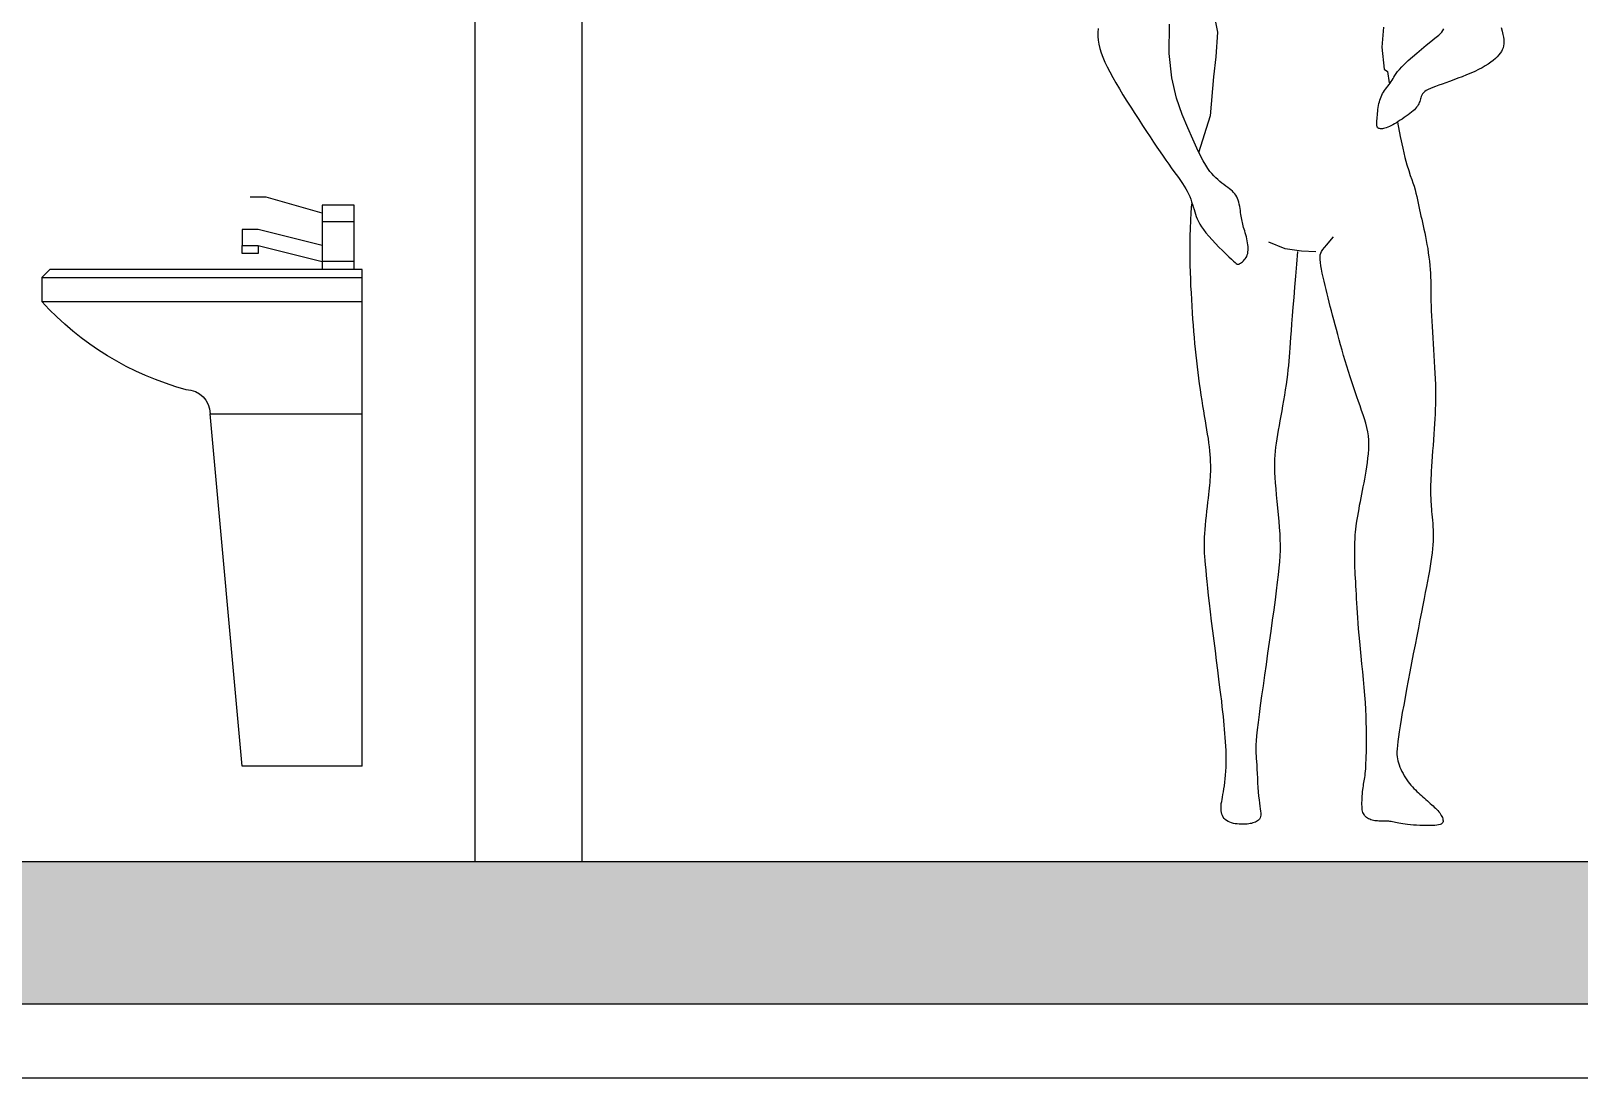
# Model space of a CAD drawing. Header units: millimetres. Extents: x -17017 to 2697, y 1903 to 18260.
# Drawn here: x -16984.9685 to -16984.5338, y 18252.9569 to 18253.2508 of the extents above; entities that cross this region are included whole.
import ezdxf

# ---------------------------------------------------------------- set-up
doc = ezdxf.new("R2010")
doc.units = ezdxf.units.MM
doc.linetypes.add('0', pattern=[0])
doc.layers.add('55', color=7, linetype='Continuous')
doc.layers.add('DIEN HOA', color=111, linetype='Continuous')

# ---------------------------------------------------------------- blocks, each defined once
blk = doc.blocks.new('Arch.Space.People65')
at = {"layer": 'DIEN HOA', "linetype": 'Continuous'}
for p, q in [((121.6681, 131.9078), (121.662, 131.8767)), ((121.4289, 131.8835), (121.4311, 131.8557)), ((121.7297, 131.8468), (121.7292, 131.888)), ((121.26, 131.8663), (121.2599, 131.8631)), ((121.2599, 131.8631), (121.2599, 131.8602)), ((121.2605, 131.8697), (121.26, 131.8663)), ((121.2613, 131.8735), (121.2605, 131.8697)), ((121.2624, 131.8779), (121.2613, 131.8735)), ((121.2638, 131.8831), (121.2624, 131.8779)), ((121.3468, 131.8765), (121.344, 131.8815)), ((121.3512, 131.8726), (121.3468, 131.8765)), ((121.3566, 131.8684), (121.3512, 131.8726)), ((121.3626, 131.8635), (121.3566, 131.8684)), ((121.369, 131.8583), (121.3626, 131.8635)), ((121.662, 131.8767), (121.6644, 131.8422)), ((121.8292, 131.8653), (121.8283, 131.8597)), ((121.8297, 131.8708), (121.8292, 131.8653)), ((121.8293, 131.8819), (121.8297, 131.8763)), ((121.8297, 131.8763), (121.8297, 131.8708)), ((121.2599, 131.8602), (121.2603, 131.8574)), ((121.2603, 131.8574), (121.261, 131.8547)), ((121.261, 131.8547), (121.262, 131.8521)), ((121.262, 131.8521), (121.2633, 131.8496)), ((121.2633, 131.8496), (121.2649, 131.8471)), ((121.2649, 131.8471), (121.2669, 131.8447)), ((121.2669, 131.8447), (121.2692, 131.8422)), ((121.2692, 131.8422), (121.2718, 131.8396)), ((121.3755, 131.8529), (121.369, 131.8583)), ((121.3821, 131.8474), (121.3755, 131.8529)), ((121.3883, 131.842), (121.3821, 131.8474)), ((121.3941, 131.8369), (121.3883, 131.842)), ((121.4311, 131.8557), (121.4277, 131.8249)), ((121.6644, 131.8422), (121.6675, 131.8139)), ((121.7261, 131.8125), (121.7297, 131.8468)), ((121.8227, 131.8414), (121.8199, 131.8348)), ((121.8251, 131.8477), (121.8227, 131.8414)), ((121.8269, 131.8538), (121.8251, 131.8477)), ((121.8283, 131.8597), (121.8269, 131.8538)), ((121.2718, 131.8396), (121.2748, 131.8371)), ((121.2748, 131.8371), (121.2781, 131.8345)), ((121.2781, 131.8345), (121.2818, 131.832)), ((121.2818, 131.832), (121.2859, 131.8294)), ((121.2859, 131.8294), (121.2904, 131.8268)), ((121.2904, 131.8268), (121.2954, 131.8242)), ((121.2954, 131.8242), (121.3007, 131.8217)), ((121.3007, 131.8217), (121.3064, 131.8191)), ((121.3064, 131.8191), (121.3122, 131.8166)), ((121.3991, 131.8322), (121.3941, 131.8369)), ((121.4032, 131.8281), (121.3991, 131.8322)), ((121.4065, 131.8245), (121.4032, 131.8281)), ((121.4091, 131.8213), (121.4065, 131.8245)), ((121.4111, 131.8185), (121.4091, 131.8213)), ((121.4128, 131.8159), (121.4111, 131.8185)), ((121.4234, 131.8216), (121.421, 131.8058)), ((121.4277, 131.8249), (121.4234, 131.8216)), ((121.8131, 131.8208), (121.809, 131.8132)), ((121.8167, 131.828), (121.8131, 131.8208)), ((121.8199, 131.8348), (121.8167, 131.828)), ((121.3122, 131.8166), (121.3182, 131.8142)), ((121.3182, 131.8142), (121.3243, 131.8119)), ((121.3243, 131.8119), (121.3302, 131.8097)), ((121.3302, 131.8097), (121.336, 131.8076)), ((121.336, 131.8076), (121.3415, 131.8056)), ((121.3415, 131.8056), (121.3466, 131.8038)), ((121.3466, 131.8038), (121.3513, 131.8022)), ((121.3513, 131.8022), (121.3556, 131.8006)), ((121.3556, 131.8006), (121.3595, 131.7991)), ((121.3595, 131.7991), (121.363, 131.7977)), ((121.363, 131.7977), (121.3661, 131.7962)), ((121.4142, 131.8136), (121.4128, 131.8159)), ((121.4154, 131.8115), (121.4142, 131.8136)), ((121.4167, 131.8094), (121.4154, 131.8115)), ((121.418, 131.8073), (121.4167, 131.8094)), ((121.4195, 131.8052), (121.418, 131.8073)), ((121.4211, 131.8032), (121.4195, 131.8052)), ((121.4227, 131.8011), (121.4211, 131.8032)), ((121.4243, 131.7989), (121.4227, 131.8011)), ((121.4259, 131.7968), (121.4243, 131.7989)), ((121.4274, 131.7947), (121.4259, 131.7968)), ((121.6675, 131.8139), (121.6721, 131.7594)), ((121.7196, 131.7842), (121.7261, 131.8125)), ((121.7997, 131.7972), (121.7946, 131.7887)), ((121.8045, 131.8054), (121.7997, 131.7972)), ((121.809, 131.8132), (121.8045, 131.8054)), ((121.3661, 131.7962), (121.3687, 131.7948)), ((121.3687, 131.7948), (121.3709, 131.7933)), ((121.3709, 131.7933), (121.3727, 131.7917)), ((121.3727, 131.7917), (121.374, 131.79)), ((121.374, 131.79), (121.3751, 131.7883)), ((121.3751, 131.7883), (121.3759, 131.7865)), ((121.3759, 131.7865), (121.3765, 131.7847)), ((121.3765, 131.7847), (121.377, 131.783)), ((121.377, 131.783), (121.3775, 131.7812)), ((121.3775, 131.7812), (121.378, 131.7795)), ((121.378, 131.7795), (121.3786, 131.7778)), ((121.3786, 131.7778), (121.3793, 131.7762)), ((121.3793, 131.7762), (121.3802, 131.7745)), ((121.4288, 131.7925), (121.4274, 131.7947)), ((121.43, 131.7904), (121.4288, 131.7925)), ((121.4312, 131.7882), (121.43, 131.7904)), ((121.4322, 131.7859), (121.4312, 131.7882)), ((121.4331, 131.7837), (121.4322, 131.7859)), ((121.4339, 131.7813), (121.4331, 131.7837)), ((121.4346, 131.7789), (121.4339, 131.7813)), ((121.4352, 131.7764), (121.4346, 131.7789)), ((121.4357, 131.7738), (121.4352, 131.7764)), ((121.7116, 131.7611), (121.7196, 131.7842)), ((121.7892, 131.78), (121.7837, 131.7713)), ((121.7946, 131.7887), (121.7892, 131.78)), ((121.3802, 131.7745), (121.3812, 131.7729)), ((121.3812, 131.7729), (121.3824, 131.7713)), ((121.3824, 131.7713), (121.3838, 131.7696)), ((121.3838, 131.7696), (121.3854, 131.7679)), ((121.3854, 131.7679), (121.3873, 131.7661)), ((121.3873, 131.7661), (121.3894, 131.7643)), ((121.3894, 131.7643), (121.3918, 131.7624)), ((121.3918, 131.7624), (121.3943, 131.7605)), ((121.3943, 131.7605), (121.397, 131.7586)), ((121.397, 131.7586), (121.3997, 131.7567)), ((121.3997, 131.7567), (121.4025, 131.7548)), ((121.4025, 131.7548), (121.4053, 131.753)), ((121.4362, 131.7711), (121.4357, 131.7738)), ((121.4366, 131.7683), (121.4362, 131.7711)), ((121.4369, 131.7655), (121.4366, 131.7683)), ((121.4372, 131.7628), (121.4369, 131.7655)), ((121.4374, 131.7601), (121.4372, 131.7628)), ((121.4377, 131.7575), (121.4374, 131.7601)), ((121.4378, 131.7551), (121.4377, 131.7575)), ((121.438, 131.7529), (121.4378, 131.7551)), ((121.6721, 131.7594), (121.6887, 131.7074)), ((121.7036, 131.7422), (121.7116, 131.7611)), ((121.7725, 131.7539), (121.767, 131.7455)), ((121.7781, 131.7625), (121.7725, 131.7539)), ((121.7837, 131.7713), (121.7781, 131.7625)), ((121.409, 131.7502), (121.4052, 131.7302)), ((121.4053, 131.753), (121.4081, 131.7513)), ((121.4081, 131.7513), (121.4108, 131.7496)), ((121.4108, 131.7496), (121.4134, 131.7481)), ((121.4134, 131.7481), (121.4159, 131.7467)), ((121.4159, 131.7467), (121.4183, 131.7454)), ((121.4183, 131.7454), (121.4206, 131.7443)), ((121.4206, 131.7443), (121.4228, 131.7433)), ((121.4228, 131.7433), (121.4249, 131.7425)), ((121.4249, 131.7425), (121.4268, 131.7418)), ((121.4268, 131.7418), (121.4286, 131.7414)), ((121.4286, 131.7414), (121.4303, 131.7411)), ((121.4303, 131.7411), (121.4318, 131.741)), ((121.4318, 131.741), (121.4331, 131.7411)), ((121.4331, 131.7411), (121.4343, 131.7413)), ((121.4343, 131.7413), (121.4354, 131.7417)), ((121.4354, 131.7417), (121.4362, 131.7421)), ((121.4362, 131.7421), (121.4369, 131.7427)), ((121.4369, 131.7427), (121.4375, 131.7434)), ((121.4375, 131.7434), (121.4379, 131.7443)), ((121.4379, 131.7443), (121.4381, 131.7452)), ((121.4381, 131.7509), (121.438, 131.7529)), ((121.4382, 131.7492), (121.4381, 131.7509)), ((121.4381, 131.7452), (121.4382, 131.7464)), ((121.4383, 131.7477), (121.4382, 131.7492)), ((121.4382, 131.7464), (121.4383, 131.7477)), ((121.6966, 131.7267), (121.7036, 131.7422)), ((121.7617, 131.7374), (121.7566, 131.7297)), ((121.767, 131.7455), (121.7617, 131.7374)), ((121.4018, 131.714), (121.3987, 131.7009)), ((121.4052, 131.7302), (121.4018, 131.714)), ((121.686, 131.704), (121.6908, 131.7141)), ((121.6908, 131.7141), (121.6966, 131.7267)), ((121.747, 131.7154), (121.7426, 131.7089)), ((121.7517, 131.7224), (121.747, 131.7154)), ((121.7566, 131.7297), (121.7517, 131.7224)), ((121.3959, 131.6905), (121.3934, 131.6823)), ((121.3987, 131.7009), (121.3959, 131.6905)), ((121.6754, 131.6852), (121.6784, 131.69)), ((121.6784, 131.69), (121.6819, 131.6961)), ((121.6819, 131.6961), (121.686, 131.704)), ((121.7304, 131.6913), (121.7267, 131.6862)), ((121.7342, 131.6968), (121.7304, 131.6913)), ((121.7383, 131.7027), (121.7342, 131.6968)), ((121.7426, 131.7089), (121.7383, 131.7027)), ((121.3892, 131.6701), (121.3875, 131.6651)), ((121.3912, 131.6756), (121.3892, 131.6701)), ((121.3934, 131.6823), (121.3912, 131.6756)), ((121.6556, 131.6649), (121.6584, 131.6673)), ((121.6584, 131.6673), (121.6613, 131.6697)), ((121.6613, 131.6697), (121.6642, 131.6723)), ((121.6642, 131.6723), (121.6671, 131.6751)), ((121.6671, 131.6751), (121.6699, 131.6781)), ((121.6699, 131.6781), (121.6726, 131.6813)), ((121.6726, 131.6813), (121.6754, 131.6852)), ((121.7138, 131.6684), (121.7111, 131.6645)), ((121.7167, 131.6725), (121.7138, 131.6684)), ((121.7199, 131.6768), (121.7167, 131.6725)), ((121.7232, 131.6813), (121.7199, 131.6768)), ((121.7267, 131.6862), (121.7232, 131.6813)), ((121.3822, 131.6459), (121.3812, 131.6413)), ((121.3833, 131.6507), (121.3822, 131.6459)), ((121.3846, 131.6554), (121.3833, 131.6507)), ((121.3859, 131.6603), (121.3846, 131.6554)), ((121.3875, 131.6651), (121.3859, 131.6603)), ((121.6337, 131.6433), (121.6348, 131.6457)), ((121.6348, 131.6457), (121.6361, 131.6478)), ((121.6361, 131.6478), (121.6375, 131.6498)), ((121.6375, 131.6498), (121.6392, 131.6516)), ((121.6392, 131.6516), (121.641, 131.6534)), ((121.641, 131.6534), (121.643, 131.6552)), ((121.643, 131.6552), (121.6452, 131.657)), ((121.6452, 131.657), (121.6476, 131.6588)), ((121.6476, 131.6588), (121.6501, 131.6607)), ((121.6501, 131.6607), (121.6528, 131.6628)), ((121.6528, 131.6628), (121.6556, 131.6649)), ((121.7009, 131.6459), (121.6994, 131.6422)), ((121.7025, 131.6496), (121.7009, 131.6459)), ((121.7043, 131.6533), (121.7025, 131.6496)), ((121.7063, 131.6569), (121.7043, 131.6533)), ((121.7086, 131.6607), (121.7063, 131.6569)), ((121.7111, 131.6645), (121.7086, 131.6607)), ((121.3773, 131.623), (121.3763, 131.6185)), ((121.3783, 131.6275), (121.3773, 131.623)), ((121.3793, 131.632), (121.3783, 131.6275)), ((121.3802, 131.6366), (121.3793, 131.632)), ((121.3812, 131.6413), (121.3802, 131.6366)), ((121.6291, 131.6208), (121.6294, 131.6235)), ((121.6294, 131.6235), (121.6298, 131.6263)), ((121.6298, 131.6263), (121.6302, 131.6292)), ((121.6302, 131.6292), (121.6307, 131.6322)), ((121.6307, 131.6322), (121.6313, 131.6352)), ((121.6313, 131.6352), (121.6319, 131.638)), ((121.6319, 131.638), (121.6327, 131.6408)), ((121.6327, 131.6408), (121.6337, 131.6433)), ((121.6938, 131.6245), (121.6927, 131.6212)), ((121.6948, 131.628), (121.6938, 131.6245)), ((121.6959, 131.6314), (121.6948, 131.628)), ((121.697, 131.635), (121.6959, 131.6314)), ((121.6982, 131.6386), (121.697, 131.635)), ((121.6987, 131.6237), (121.6978, 131.6357)), ((121.6994, 131.6422), (121.6982, 131.6386)), ((121.6995, 131.6123), (121.6987, 131.6237)), ((121.3731, 131.6048), (121.372, 131.6)), ((121.3742, 131.6095), (121.3731, 131.6048)), ((121.3752, 131.614), (121.3742, 131.6095)), ((121.3763, 131.6185), (121.3752, 131.614)), ((121.6245, 131.6002), (121.6252, 131.6027)), ((121.6252, 131.6027), (121.6258, 131.605)), ((121.6258, 131.605), (121.6264, 131.6072)), ((121.6264, 131.6072), (121.6269, 131.6094)), ((121.6269, 131.6094), (121.6274, 131.6115)), ((121.6274, 131.6115), (121.6279, 131.6137)), ((121.6279, 131.6137), (121.6283, 131.6159)), ((121.6283, 131.6159), (121.6287, 131.6183)), ((121.6287, 131.6183), (121.6291, 131.6208)), ((121.6844, 131.6036), (121.6815, 131.5995)), ((121.6867, 131.6074), (121.6844, 131.6036)), ((121.6887, 131.611), (121.6867, 131.6074)), ((121.6903, 131.6145), (121.6887, 131.611)), ((121.6916, 131.6179), (121.6903, 131.6145)), ((121.6927, 131.6212), (121.6916, 131.6179)), ((121.7, 131.6012), (121.6995, 131.6123)), ((121.7003, 131.5904), (121.7, 131.6012)), ((121.3688, 131.5844), (121.3678, 131.5787)), ((121.3698, 131.5898), (121.3688, 131.5844)), ((121.3709, 131.595), (121.3698, 131.5898)), ((121.372, 131.6), (121.3709, 131.595)), ((121.504, 131.5832), (121.4988, 131.5894)), ((121.5082, 131.5783), (121.504, 131.5832)), ((121.567, 131.5724), (121.5899, 131.582)), ((121.6192, 131.5783), (121.6196, 131.5811)), ((121.6196, 131.5811), (121.6201, 131.5838)), ((121.6201, 131.5838), (121.6208, 131.5866)), ((121.6208, 131.5866), (121.6214, 131.5894)), ((121.6214, 131.5894), (121.6222, 131.5922)), ((121.6222, 131.5922), (121.6229, 131.595)), ((121.6229, 131.595), (121.6237, 131.5976)), ((121.6237, 131.5976), (121.6245, 131.6002)), ((121.6647, 131.5801), (121.6598, 131.575)), ((121.6695, 131.5852), (121.6647, 131.5801)), ((121.6741, 131.5903), (121.6695, 131.5852)), ((121.6781, 131.5951), (121.6741, 131.5903)), ((121.6815, 131.5995), (121.6781, 131.5951)), ((121.7004, 131.58), (121.7003, 131.5904)), ((121.7004, 131.5697), (121.7004, 131.58)), ((121.3651, 131.5611), (121.3644, 131.5552)), ((121.3659, 131.5671), (121.3651, 131.5611)), ((121.3668, 131.5729), (121.3659, 131.5671)), ((121.3678, 131.5787), (121.3668, 131.5729)), ((121.5115, 131.5745), (121.5082, 131.5783)), ((121.514, 131.5715), (121.5115, 131.5745)), ((121.5158, 131.5689), (121.514, 131.5715)), ((121.517, 131.5666), (121.5158, 131.5689)), ((121.5177, 131.5641), (121.517, 131.5666)), ((121.5174, 131.5536), (121.5178, 131.5577)), ((121.5179, 131.5612), (121.5177, 131.5641)), ((121.5178, 131.5577), (121.5179, 131.5612)), ((121.5237, 131.5683), (121.5439, 131.5691)), ((121.5439, 131.5691), (121.567, 131.5724)), ((121.5494, 131.5689), (121.5509, 131.551)), ((121.6189, 131.5732), (121.619, 131.5757)), ((121.6189, 131.5707), (121.6189, 131.5732)), ((121.6191, 131.5683), (121.6189, 131.5707)), ((121.619, 131.5757), (121.6192, 131.5783)), ((121.6195, 131.5661), (121.6191, 131.5683)), ((121.6201, 131.564), (121.6195, 131.5661)), ((121.6208, 131.562), (121.6201, 131.564)), ((121.6218, 131.5602), (121.6208, 131.562)), ((121.623, 131.5586), (121.6218, 131.5602)), ((121.6243, 131.5571), (121.623, 131.5586)), ((121.6424, 131.5581), (121.6395, 131.5554)), ((121.646, 131.5615), (121.6424, 131.5581)), ((121.6503, 131.5656), (121.646, 131.5615)), ((121.6549, 131.5701), (121.6503, 131.5656)), ((121.6598, 131.575), (121.6549, 131.5701)), ((121.7001, 131.5497), (121.7003, 131.5597)), ((121.7003, 131.5597), (121.7004, 131.5697)), ((121.363, 131.5382), (121.3627, 131.5328)), ((121.3633, 131.5437), (121.363, 131.5382)), ((121.3638, 131.5494), (121.3633, 131.5437)), ((121.3644, 131.5552), (121.3638, 131.5494)), ((121.5136, 131.5329), (121.5148, 131.5385)), ((121.5148, 131.5385), (121.5158, 131.5439)), ((121.5158, 131.5439), (121.5167, 131.5489)), ((121.5167, 131.5489), (121.5174, 131.5536)), ((121.5509, 131.551), (121.5523, 131.5342)), ((121.6256, 131.5557), (121.6243, 131.5571)), ((121.6269, 131.5545), (121.6256, 131.5557)), ((121.6282, 131.5535), (121.6269, 131.5545)), ((121.6294, 131.5526), (121.6282, 131.5535)), ((121.6305, 131.5518), (121.6294, 131.5526)), ((121.6314, 131.5512), (121.6305, 131.5518)), ((121.6322, 131.5509), (121.6314, 131.5512)), ((121.6331, 131.5509), (121.6322, 131.5509)), ((121.6341, 131.5512), (121.6331, 131.5509)), ((121.6355, 131.552), (121.6341, 131.5512)), ((121.6372, 131.5534), (121.6355, 131.552)), ((121.6395, 131.5554), (121.6372, 131.5534)), ((121.6994, 131.5301), (121.6998, 131.5399)), ((121.6998, 131.5399), (121.7001, 131.5497)), ((121.3625, 131.5166), (121.3624, 131.511)), ((121.3626, 131.5275), (121.3625, 131.5221)), ((121.3625, 131.5221), (121.3625, 131.5166)), ((121.3627, 131.5328), (121.3626, 131.5275)), ((121.5081, 131.5096), (121.5095, 131.5154)), ((121.5095, 131.5154), (121.5109, 131.5213)), ((121.5109, 131.5213), (121.5123, 131.5271)), ((121.5123, 131.5271), (121.5136, 131.5329)), ((121.5523, 131.5342), (121.5536, 131.5186)), ((121.5536, 131.5186), (121.5549, 131.5041)), ((121.6986, 131.5108), (121.6991, 131.5204)), ((121.6991, 131.5204), (121.6994, 131.5301)), ((121.3621, 131.4925), (121.3618, 131.4857)), ((121.3623, 131.499), (121.3621, 131.4925)), ((121.3624, 131.5052), (121.3623, 131.499)), ((121.3624, 131.511), (121.3624, 131.5052)), ((121.5036, 131.4917), (121.5051, 131.4978)), ((121.5051, 131.4978), (121.5066, 131.5037)), ((121.5066, 131.5037), (121.5081, 131.5096)), ((121.5549, 131.5041), (121.556, 131.4907)), ((121.6976, 131.4921), (121.6981, 131.5014)), ((121.6981, 131.5014), (121.6986, 131.5108)), ((121.3611, 131.4711), (121.3607, 131.4634)), ((121.3615, 131.4785), (121.3611, 131.4711)), ((121.3618, 131.4857), (121.3615, 131.4785)), ((121.4968, 131.466), (121.4986, 131.4728)), ((121.4986, 131.4728), (121.5004, 131.4793)), ((121.5004, 131.4793), (121.502, 131.4856)), ((121.502, 131.4856), (121.5036, 131.4917)), ((121.556, 131.4907), (121.5569, 131.4785)), ((121.5569, 131.4785), (121.5578, 131.4674)), ((121.6958, 131.4652), (121.6964, 131.474)), ((121.6964, 131.474), (121.697, 131.4829)), ((121.697, 131.4829), (121.6976, 131.4921)), ((121.3602, 131.4556), (121.3597, 131.4475)), ((121.3607, 131.4634), (121.3602, 131.4556)), ((121.4911, 131.4449), (121.4931, 131.4521)), ((121.4931, 131.4521), (121.495, 131.4591)), ((121.495, 131.4591), (121.4968, 131.466)), ((121.5578, 131.4674), (121.5586, 131.4575)), ((121.5586, 131.4575), (121.5592, 131.4487)), ((121.6944, 131.4481), (121.6951, 131.4566)), ((121.6951, 131.4566), (121.6958, 131.4652)), ((121.3587, 131.4311), (121.3581, 131.4227)), ((121.3592, 131.4394), (121.3587, 131.4311)), ((121.3597, 131.4475), (121.3592, 131.4394)), ((121.4848, 131.4228), (121.4869, 131.4302)), ((121.4869, 131.4302), (121.489, 131.4376)), ((121.489, 131.4376), (121.4911, 131.4449)), ((121.5592, 131.4487), (121.5598, 131.4408)), ((121.5598, 131.4408), (121.5603, 131.4337)), ((121.5603, 131.4337), (121.5608, 131.4272)), ((121.5608, 131.4272), (121.5612, 131.421)), ((121.6919, 131.4233), (121.6928, 131.4315)), ((121.6928, 131.4315), (121.6936, 131.4398)), ((121.6936, 131.4398), (121.6944, 131.4481)), ((121.3571, 131.4061), (121.3567, 131.398)), ((121.3576, 131.4144), (121.3571, 131.4061)), ((121.3581, 131.4227), (121.3576, 131.4144)), ((121.478, 131.4005), (121.4803, 131.4079)), ((121.4803, 131.4079), (121.4825, 131.4153)), ((121.4825, 131.4153), (121.4848, 131.4228)), ((121.5612, 131.421), (121.5618, 131.415)), ((121.5618, 131.415), (121.5623, 131.4089)), ((121.5623, 131.4089), (121.563, 131.4027)), ((121.6891, 131.399), (121.6901, 131.4071)), ((121.6901, 131.4071), (121.6911, 131.4152)), ((121.6911, 131.4152), (121.6919, 131.4233)), ((121.3563, 131.39), (121.356, 131.3822)), ((121.3567, 131.398), (121.3563, 131.39)), ((121.471, 131.3788), (121.4733, 131.3859)), ((121.4733, 131.3859), (121.4757, 131.3931)), ((121.4757, 131.3931), (121.478, 131.4005)), ((121.563, 131.4027), (121.5638, 131.3961)), ((121.5638, 131.3961), (121.5647, 131.3891)), ((121.5647, 131.3891), (121.5657, 131.3819)), ((121.687, 131.383), (121.6881, 131.391)), ((121.6881, 131.391), (121.6891, 131.399)), ((121.3559, 131.3747), (121.3558, 131.3676)), ((121.3558, 131.3676), (121.3558, 131.3607)), ((121.356, 131.3822), (121.3559, 131.3747)), ((121.464, 131.3584), (121.4663, 131.365)), ((121.4663, 131.365), (121.4686, 131.3718)), ((121.4686, 131.3718), (121.471, 131.3788)), ((121.5657, 131.3819), (121.5668, 131.3745)), ((121.5668, 131.3745), (121.5679, 131.3671)), ((121.5679, 131.3671), (121.5691, 131.3596)), ((121.6836, 131.3597), (121.6848, 131.3673)), ((121.6848, 131.3673), (121.6859, 131.3751)), ((121.6859, 131.3751), (121.687, 131.383)), ((121.3558, 131.3607), (121.3559, 131.354)), ((121.3559, 131.354), (121.3561, 131.3473)), ((121.3561, 131.3473), (121.3564, 131.3407)), ((121.3564, 131.3407), (121.3568, 131.3339)), ((121.4574, 131.3397), (121.4595, 131.3458)), ((121.4595, 131.3458), (121.4617, 131.352)), ((121.4617, 131.352), (121.464, 131.3584)), ((121.5691, 131.3596), (121.5704, 131.3522)), ((121.5704, 131.3522), (121.5716, 131.345)), ((121.5716, 131.345), (121.5729, 131.338)), ((121.6801, 131.338), (121.6813, 131.345)), ((121.6813, 131.345), (121.6825, 131.3523)), ((121.6825, 131.3523), (121.6836, 131.3597)), ((121.3568, 131.3339), (121.3572, 131.327)), ((121.3572, 131.327), (121.3577, 131.3198)), ((121.3577, 131.3198), (121.3582, 131.3122)), ((121.451, 131.3159), (121.4522, 131.3219)), ((121.4522, 131.3219), (121.4537, 131.3278)), ((121.4537, 131.3278), (121.4554, 131.3337)), ((121.4554, 131.3337), (121.4574, 131.3397)), ((121.5729, 131.338), (121.5742, 131.3312)), ((121.5742, 131.3312), (121.5754, 131.3246)), ((121.5754, 131.3246), (121.5766, 131.3182)), ((121.6767, 131.3183), (121.6778, 131.3247)), ((121.6778, 131.3247), (121.6789, 131.3312)), ((121.6789, 131.3312), (121.6801, 131.338)), ((121.3582, 131.3122), (121.3587, 131.3045)), ((121.3587, 131.3045), (121.3593, 131.2966)), ((121.3593, 131.2966), (121.3598, 131.2888)), ((121.4495, 131.2975), (121.4496, 131.3038)), ((121.4496, 131.2913), (121.4495, 131.2975)), ((121.4496, 131.3038), (121.4501, 131.3099)), ((121.4501, 131.3099), (121.451, 131.3159)), ((121.5766, 131.3182), (121.5777, 131.312)), ((121.5777, 131.312), (121.5787, 131.3059)), ((121.5787, 131.3059), (121.5796, 131.3)), ((121.5796, 131.3), (121.5804, 131.2943)), ((121.6732, 131.2947), (121.6739, 131.3004)), ((121.6739, 131.3004), (121.6747, 131.3062)), ((121.6747, 131.3062), (121.6757, 131.3122)), ((121.6757, 131.3122), (121.6767, 131.3183)), ((121.3598, 131.2888), (121.3604, 131.2812)), ((121.3604, 131.2812), (121.3609, 131.2739)), ((121.45, 131.285), (121.4496, 131.2913)), ((121.4506, 131.2788), (121.45, 131.285)), ((121.4513, 131.2726), (121.4506, 131.2788)), ((121.5804, 131.2943), (121.581, 131.2886)), ((121.581, 131.2886), (121.5814, 131.283)), ((121.5814, 131.283), (121.5817, 131.2773)), ((121.5817, 131.2773), (121.5819, 131.2714)), ((121.6716, 131.2737), (121.6718, 131.2787)), ((121.6718, 131.2787), (121.6721, 131.2839)), ((121.6721, 131.2839), (121.6726, 131.2892)), ((121.6726, 131.2892), (121.6732, 131.2947)), ((121.3609, 131.2739), (121.3613, 131.267)), ((121.3613, 131.267), (121.3617, 131.2607)), ((121.3617, 131.2607), (121.3621, 131.2551)), ((121.3621, 131.2551), (121.3623, 131.2502)), ((121.4522, 131.2665), (121.4513, 131.2726)), ((121.4531, 131.2606), (121.4522, 131.2665)), ((121.4541, 131.2549), (121.4531, 131.2606)), ((121.4551, 131.2494), (121.4541, 131.2549)), ((121.5817, 131.2587), (121.5813, 131.2517)), ((121.5818, 131.2652), (121.5817, 131.2587)), ((121.5819, 131.2714), (121.5818, 131.2652)), ((121.6714, 131.2689), (121.6716, 131.2737)), ((121.6714, 131.2644), (121.6714, 131.2689)), ((121.6714, 131.26), (121.6714, 131.2644)), ((121.6716, 131.2559), (121.6714, 131.26)), ((121.6717, 131.252), (121.6716, 131.2559)), ((121.3623, 131.2502), (121.3625, 131.2458)), ((121.3625, 131.2458), (121.3627, 131.2418)), ((121.3627, 131.2418), (121.3628, 131.2383)), ((121.3628, 131.2383), (121.3628, 131.235)), ((121.3628, 131.235), (121.3628, 131.232)), ((121.3628, 131.232), (121.3628, 131.229)), ((121.4561, 131.2439), (121.4551, 131.2494)), ((121.4572, 131.2386), (121.4561, 131.2439)), ((121.4582, 131.2334), (121.4572, 131.2386)), ((121.4592, 131.2282), (121.4582, 131.2334)), ((121.5801, 131.2359), (121.5794, 131.2271)), ((121.5808, 131.2441), (121.5801, 131.2359)), ((121.5813, 131.2517), (121.5808, 131.2441)), ((121.672, 131.2482), (121.6717, 131.252)), ((121.6723, 131.2445), (121.672, 131.2482)), ((121.6726, 131.2407), (121.6723, 131.2445)), ((121.6731, 131.2367), (121.6726, 131.2407)), ((121.6736, 131.2324), (121.6731, 131.2367)), ((121.6741, 131.2278), (121.6736, 131.2324)), ((121.3619, 131.2109), (121.3616, 131.2075)), ((121.3621, 131.2141), (121.3619, 131.2109)), ((121.3623, 131.2172), (121.3621, 131.2141)), ((121.3625, 131.2203), (121.3623, 131.2172)), ((121.3626, 131.2232), (121.3625, 131.2203)), ((121.3627, 131.2261), (121.3626, 131.2232)), ((121.3628, 131.229), (121.3627, 131.2261)), ((121.4603, 131.223), (121.4592, 131.2282)), ((121.4613, 131.2178), (121.4603, 131.223)), ((121.4623, 131.2126), (121.4613, 131.2178)), ((121.4632, 131.2074), (121.4623, 131.2126)), ((121.5785, 131.2181), (121.5776, 131.2088)), ((121.5794, 131.2271), (121.5785, 131.2181)), ((121.6747, 131.2226), (121.6741, 131.2278)), ((121.6754, 131.217), (121.6747, 131.2226)), ((121.6761, 131.2108), (121.6754, 131.217)), ((121.6768, 131.2044), (121.6761, 131.2108)), ((121.3601, 131.1917), (121.3597, 131.1872)), ((121.3605, 131.196), (121.3601, 131.1917)), ((121.3609, 131.2), (121.3605, 131.196)), ((121.3613, 131.2039), (121.3609, 131.2)), ((121.3616, 131.2075), (121.3613, 131.2039)), ((121.4641, 131.2023), (121.4632, 131.2074)), ((121.465, 131.1973), (121.4641, 131.2023)), ((121.4658, 131.1924), (121.465, 131.1973)), ((121.4665, 131.1876), (121.4658, 131.1924)), ((121.5759, 131.1902), (121.5752, 131.1812)), ((121.5767, 131.1994), (121.5759, 131.1902)), ((121.5776, 131.2088), (121.5767, 131.1994)), ((121.6775, 131.1978), (121.6768, 131.2044)), ((121.6782, 131.1912), (121.6775, 131.1978)), ((121.6788, 131.1848), (121.6782, 131.1912)), ((121.3592, 131.1778), (121.3591, 131.1728)), ((121.3591, 131.1728), (121.3591, 131.1677)), ((121.3591, 131.1677), (121.3592, 131.1624)), ((121.3594, 131.1826), (121.3592, 131.1778)), ((121.3597, 131.1872), (121.3594, 131.1826)), ((121.4671, 131.1831), (121.4665, 131.1876)), ((121.4676, 131.1789), (121.4671, 131.1831)), ((121.468, 131.1749), (121.4676, 131.1789)), ((121.4684, 131.1712), (121.468, 131.1749)), ((121.4686, 131.1677), (121.4684, 131.1712)), ((121.4688, 131.1644), (121.4686, 131.1677)), ((121.5746, 131.1727), (121.5743, 131.1646)), ((121.5752, 131.1812), (121.5746, 131.1727)), ((121.6794, 131.1787), (121.6788, 131.1848)), ((121.6798, 131.173), (121.6794, 131.1787)), ((121.6801, 131.1678), (121.6798, 131.173)), ((121.6803, 131.1631), (121.6801, 131.1678)), ((121.3592, 131.1624), (121.3596, 131.157)), ((121.3596, 131.157), (121.36, 131.1515)), ((121.36, 131.1515), (121.3606, 131.1457)), ((121.3606, 131.1457), (121.3614, 131.1397)), ((121.4689, 131.1613), (121.4688, 131.1644)), ((121.469, 131.1582), (121.4689, 131.1613)), ((121.469, 131.1552), (121.469, 131.1582)), ((121.469, 131.1523), (121.469, 131.1552)), ((121.4691, 131.1493), (121.469, 131.1523)), ((121.4691, 131.1463), (121.4691, 131.1493)), ((121.4691, 131.1432), (121.4691, 131.1463)), ((121.5743, 131.1646), (121.5741, 131.1569)), ((121.5741, 131.1569), (121.5741, 131.1493)), ((121.5741, 131.1493), (121.5744, 131.1416)), ((121.6795, 131.1405), (121.6799, 131.1454)), ((121.6799, 131.1454), (121.6801, 131.15)), ((121.6801, 131.15), (121.6803, 131.1544)), ((121.6803, 131.1587), (121.6803, 131.1631)), ((121.6803, 131.1544), (121.6803, 131.1587)), ((121.3614, 131.1397), (121.3622, 131.1335)), ((121.3622, 131.1335), (121.3633, 131.1271)), ((121.3633, 131.1271), (121.3644, 131.1204)), ((121.4687, 131.1203), (121.4689, 131.1248)), ((121.4689, 131.1248), (121.469, 131.129)), ((121.469, 131.129), (121.4691, 131.1329)), ((121.4691, 131.1399), (121.4691, 131.1432)), ((121.4691, 131.1365), (121.4691, 131.1399)), ((121.4691, 131.1329), (121.4691, 131.1365)), ((121.5744, 131.1416), (121.5749, 131.1334)), ((121.5749, 131.1334), (121.5756, 131.1247)), ((121.5756, 131.1247), (121.5766, 131.1151)), ((121.6779, 131.1218), (121.6786, 131.1288)), ((121.6786, 131.1288), (121.6791, 131.135)), ((121.6791, 131.135), (121.6795, 131.1405)), ((121.3644, 131.1204), (121.3656, 131.1134)), ((121.3656, 131.1134), (121.367, 131.1061)), ((121.367, 131.1061), (121.3685, 131.0984)), ((121.4676, 131.0994), (121.4679, 131.105)), ((121.4679, 131.105), (121.4682, 131.1104)), ((121.4682, 131.1104), (121.4685, 131.1155)), ((121.4685, 131.1155), (121.4687, 131.1203)), ((121.5766, 131.1151), (121.5779, 131.1045)), ((121.5779, 131.1045), (121.5793, 131.0926)), ((121.6754, 131.0963), (121.6764, 131.1056)), ((121.6764, 131.1056), (121.6772, 131.1141)), ((121.6772, 131.1141), (121.6779, 131.1218)), ((121.3685, 131.0984), (121.3701, 131.0902)), ((121.3701, 131.0902), (121.3718, 131.0816)), ((121.3718, 131.0816), (121.3736, 131.0723)), ((121.4662, 131.0751), (121.4666, 131.0815)), ((121.4666, 131.0815), (121.4669, 131.0876)), ((121.4669, 131.0876), (121.4673, 131.0936)), ((121.4673, 131.0936), (121.4676, 131.0994)), ((121.5793, 131.0926), (121.581, 131.0797)), ((121.581, 131.0797), (121.5829, 131.0658)), ((121.6731, 131.075), (121.6743, 131.0861)), ((121.6743, 131.0861), (121.6754, 131.0963)), ((121.3736, 131.0723), (121.3756, 131.0625)), ((121.3756, 131.0625), (121.3777, 131.0519)), ((121.4649, 131.0547), (121.4654, 131.0618)), ((121.4654, 131.0618), (121.4658, 131.0686)), ((121.4658, 131.0686), (121.4662, 131.0751)), ((121.5829, 131.0658), (121.5849, 131.0511)), ((121.6701, 131.05), (121.6717, 131.063)), ((121.6717, 131.063), (121.6731, 131.075)), ((121.3777, 131.0519), (121.3799, 131.0407)), ((121.3799, 131.0407), (121.3822, 131.0289)), ((121.463, 131.0304), (121.4637, 131.0391)), ((121.4637, 131.0391), (121.4643, 131.0471)), ((121.4643, 131.0471), (121.4649, 131.0547)), ((121.5849, 131.0511), (121.5871, 131.036)), ((121.5871, 131.036), (121.5893, 131.0205)), ((121.6667, 131.0224), (121.6684, 131.0364)), ((121.6684, 131.0364), (121.6701, 131.05)), ((121.3822, 131.0289), (121.3846, 131.0166)), ((121.3846, 131.0166), (121.387, 131.0041)), ((121.4612, 131.0113), (121.4622, 131.0212)), ((121.4622, 131.0212), (121.463, 131.0304)), ((121.5893, 131.0205), (121.5915, 131.0049)), ((121.6649, 131.0083), (121.6667, 131.0224)), ((121.387, 131.0041), (121.3895, 130.9915)), ((121.4591, 130.99), (121.4602, 131.0008)), ((121.4602, 131.0008), (121.4612, 131.0113)), ((121.5915, 131.0049), (121.5937, 130.9893)), ((121.6614, 130.9811), (121.6631, 130.9945)), ((121.6631, 130.9945), (121.6649, 131.0083)), ((121.3895, 130.9915), (121.3918, 130.9789)), ((121.3918, 130.9789), (121.3942, 130.9665)), ((121.457, 130.9678), (121.458, 130.9789)), ((121.458, 130.9789), (121.4591, 130.99)), ((121.5937, 130.9893), (121.5959, 130.974)), ((121.5959, 130.974), (121.598, 130.9591)), ((121.6598, 130.9685), (121.6614, 130.9811)), ((121.3942, 130.9665), (121.3964, 130.9545)), ((121.3964, 130.9545), (121.3985, 130.9429)), ((121.4551, 130.946), (121.456, 130.9568)), ((121.456, 130.9568), (121.457, 130.9678)), ((121.598, 130.9591), (121.5999, 130.9449)), ((121.6571, 130.9468), (121.6584, 130.957)), ((121.6584, 130.957), (121.6598, 130.9685)), ((121.3985, 130.9429), (121.4005, 130.932)), ((121.4005, 130.932), (121.4024, 130.9216)), ((121.4537, 130.9258), (121.4543, 130.9356)), ((121.4543, 130.9356), (121.4551, 130.946)), ((121.5999, 130.9449), (121.6018, 130.9314)), ((121.6018, 130.9314), (121.6034, 130.9189)), ((121.6543, 130.9226), (121.6551, 130.9298)), ((121.6551, 130.9298), (121.656, 130.9378)), ((121.656, 130.9378), (121.6571, 130.9468)), ((121.4024, 130.9216), (121.404, 130.9119)), ((121.404, 130.9119), (121.4055, 130.903)), ((121.4528, 130.8995), (121.453, 130.9077)), ((121.453, 130.9077), (121.4533, 130.9165)), ((121.4533, 130.9165), (121.4537, 130.9258)), ((121.6034, 130.9189), (121.6049, 130.9075)), ((121.6049, 130.9075), (121.6061, 130.8974)), ((121.6524, 130.9041), (121.653, 130.9099)), ((121.653, 130.9099), (121.6536, 130.916)), ((121.6536, 130.916), (121.6543, 130.9226)), ((121.4055, 130.903), (121.4068, 130.8948)), ((121.4068, 130.8948), (121.4079, 130.8874)), ((121.4079, 130.8874), (121.4088, 130.8809)), ((121.4527, 130.8918), (121.4528, 130.8995)), ((121.4527, 130.8846), (121.4527, 130.8918)), ((121.4527, 130.8778), (121.4527, 130.8846)), ((121.6061, 130.8974), (121.607, 130.8888)), ((121.607, 130.8888), (121.6077, 130.8818)), ((121.6505, 130.8805), (121.6509, 130.8865)), ((121.6509, 130.8865), (121.6514, 130.8924)), ((121.6514, 130.8924), (121.6519, 130.8983)), ((121.6519, 130.8983), (121.6524, 130.9041)), ((121.4088, 130.8809), (121.4094, 130.8753)), ((121.4094, 130.8753), (121.4098, 130.8705)), ((121.41, 130.8628), (121.4097, 130.8596)), ((121.4098, 130.8705), (121.41, 130.8664)), ((121.41, 130.8664), (121.41, 130.8628)), ((121.4528, 130.8716), (121.4527, 130.8778)), ((121.4529, 130.8657), (121.4528, 130.8716)), ((121.453, 130.8604), (121.4529, 130.8657)), ((121.6077, 130.8818), (121.6081, 130.8761)), ((121.608, 130.8641), (121.6078, 130.8607)), ((121.6082, 130.8676), (121.608, 130.8641)), ((121.6081, 130.8761), (121.6082, 130.8715)), ((121.6082, 130.8715), (121.6082, 130.8676)), ((121.6496, 130.8565), (121.6497, 130.8624)), ((121.6497, 130.8624), (121.6499, 130.8684)), ((121.6499, 130.8684), (121.6502, 130.8745)), ((121.6502, 130.8745), (121.6505, 130.8805)), ((121.4044, 130.842), (121.4029, 130.8389)), ((121.4057, 130.8451), (121.4044, 130.842)), ((121.4068, 130.8481), (121.4057, 130.8451)), ((121.4078, 130.851), (121.4068, 130.8481)), ((121.4087, 130.8538), (121.4078, 130.851)), ((121.4093, 130.8566), (121.4087, 130.8538)), ((121.4097, 130.8596), (121.4093, 130.8566)), ((121.4532, 130.8554), (121.453, 130.8604)), ((121.4534, 130.8508), (121.4532, 130.8554)), ((121.4536, 130.8466), (121.4534, 130.8508)), ((121.4538, 130.8428), (121.4536, 130.8466)), ((121.4541, 130.8393), (121.4538, 130.8428)), ((121.6065, 130.8422), (121.6062, 130.8361)), ((121.6068, 130.8479), (121.6065, 130.8422)), ((121.6071, 130.8528), (121.6068, 130.8479)), ((121.6075, 130.857), (121.6071, 130.8528)), ((121.6078, 130.8607), (121.6075, 130.857)), ((121.6497, 130.8507), (121.6496, 130.8565)), ((121.6498, 130.8449), (121.6497, 130.8507)), ((121.6501, 130.8393), (121.6498, 130.8449)), ((121.3903, 130.8196), (121.3882, 130.8173)), ((121.3922, 130.822), (121.3903, 130.8196)), ((121.3942, 130.8245), (121.3922, 130.822)), ((121.3961, 130.8271), (121.3942, 130.8245)), ((121.3979, 130.8299), (121.3961, 130.8271)), ((121.3997, 130.8329), (121.3979, 130.8299)), ((121.4013, 130.8359), (121.3997, 130.8329)), ((121.4029, 130.8389), (121.4013, 130.8359)), ((121.4544, 130.8361), (121.4541, 130.8393)), ((121.4547, 130.8332), (121.4544, 130.8361)), ((121.4551, 130.8306), (121.4547, 130.8332)), ((121.4555, 130.8281), (121.4551, 130.8306)), ((121.4559, 130.8258), (121.4555, 130.8281)), ((121.4563, 130.8234), (121.4559, 130.8258)), ((121.4567, 130.8211), (121.4563, 130.8234)), ((121.4571, 130.8187), (121.4567, 130.8211)), ((121.4575, 130.8161), (121.4571, 130.8187)), ((121.6055, 130.823), (121.6051, 130.8165)), ((121.6058, 130.8296), (121.6055, 130.823)), ((121.6062, 130.8361), (121.6058, 130.8296)), ((121.6505, 130.8339), (121.6501, 130.8393)), ((121.651, 130.8287), (121.6505, 130.8339)), ((121.6516, 130.8237), (121.651, 130.8287)), ((121.6522, 130.819), (121.6516, 130.8237)), ((121.6529, 130.8145), (121.6522, 130.819)), ((121.3671, 130.7976), (121.3651, 130.7958)), ((121.3692, 130.7994), (121.3671, 130.7976)), ((121.3713, 130.8013), (121.3692, 130.7994)), ((121.3734, 130.8032), (121.3713, 130.8013)), ((121.3755, 130.8051), (121.3734, 130.8032)), ((121.3777, 130.807), (121.3755, 130.8051)), ((121.3798, 130.809), (121.3777, 130.807)), ((121.3819, 130.811), (121.3798, 130.809)), ((121.3841, 130.813), (121.3819, 130.811)), ((121.3862, 130.8151), (121.3841, 130.813)), ((121.3882, 130.8173), (121.3862, 130.8151)), ((121.4578, 130.8134), (121.4575, 130.8161)), ((121.4582, 130.8104), (121.4578, 130.8134)), ((121.4585, 130.8074), (121.4582, 130.8104)), ((121.4587, 130.8043), (121.4585, 130.8074)), ((121.4589, 130.8012), (121.4587, 130.8043)), ((121.459, 130.7982), (121.4589, 130.8012)), ((121.4591, 130.7952), (121.459, 130.7982)), ((121.6035, 130.799), (121.6029, 130.7943)), ((121.6041, 130.8043), (121.6035, 130.799)), ((121.6046, 130.8102), (121.6041, 130.8043)), ((121.6051, 130.8165), (121.6046, 130.8102)), ((121.6535, 130.8104), (121.6529, 130.8145)), ((121.6542, 130.8065), (121.6535, 130.8104)), ((121.6549, 130.803), (121.6542, 130.8065)), ((121.6555, 130.7998), (121.6549, 130.803)), ((121.656, 130.7967), (121.6555, 130.7998)), ((121.6565, 130.7939), (121.656, 130.7967)), ((121.3469, 130.7757), (121.3462, 130.7741)), ((121.3478, 130.7773), (121.3469, 130.7757)), ((121.3488, 130.779), (121.3478, 130.7773)), ((121.3499, 130.7807), (121.3488, 130.779)), ((121.3512, 130.7823), (121.3499, 130.7807)), ((121.3526, 130.784), (121.3512, 130.7823)), ((121.3541, 130.7856), (121.3526, 130.784)), ((121.3558, 130.7873), (121.3541, 130.7856)), ((121.3575, 130.789), (121.3558, 130.7873)), ((121.3593, 130.7906), (121.3575, 130.789)), ((121.3612, 130.7923), (121.3593, 130.7906)), ((121.3631, 130.7941), (121.3612, 130.7923)), ((121.3651, 130.7958), (121.3631, 130.7941)), ((121.4529, 130.7745), (121.4541, 130.7756)), ((121.4541, 130.7756), (121.4553, 130.7769)), ((121.4553, 130.7769), (121.4562, 130.7783)), ((121.4562, 130.7783), (121.457, 130.7798)), ((121.457, 130.7798), (121.4577, 130.7815)), ((121.4577, 130.7815), (121.4582, 130.7833)), ((121.4582, 130.7833), (121.4586, 130.7853)), ((121.4586, 130.7853), (121.4589, 130.7875)), ((121.4589, 130.7875), (121.459, 130.7899)), ((121.459, 130.7899), (121.4591, 130.7925)), ((121.4591, 130.7925), (121.4591, 130.7952)), ((121.6014, 130.7831), (121.6012, 130.7803)), ((121.6012, 130.7803), (121.6012, 130.7778)), ((121.6012, 130.7778), (121.6015, 130.7756)), ((121.6018, 130.7864), (121.6014, 130.7831)), ((121.6015, 130.7756), (121.6021, 130.7738)), ((121.6023, 130.7901), (121.6018, 130.7864)), ((121.6029, 130.7943), (121.6023, 130.7901)), ((121.6538, 130.7749), (121.6549, 130.777)), ((121.6549, 130.777), (121.6557, 130.7791)), ((121.6557, 130.7791), (121.6563, 130.7814)), ((121.6563, 130.7814), (121.6567, 130.7838)), ((121.6568, 130.7912), (121.6565, 130.7939)), ((121.6567, 130.7838), (121.6569, 130.7862)), ((121.6569, 130.7887), (121.6568, 130.7912)), ((121.6569, 130.7862), (121.6569, 130.7887)), ((121.3453, 130.7711), (121.3452, 130.7698)), ((121.3452, 130.7698), (121.3452, 130.7686)), ((121.3452, 130.7686), (121.3454, 130.7675)), ((121.3457, 130.7726), (121.3453, 130.7711)), ((121.3454, 130.7675), (121.3459, 130.7666)), ((121.3462, 130.7741), (121.3457, 130.7726)), ((121.3459, 130.7666), (121.3467, 130.7657)), ((121.3467, 130.7657), (121.3479, 130.765)), ((121.3479, 130.765), (121.3494, 130.7645)), ((121.3494, 130.7645), (121.3514, 130.764)), ((121.3514, 130.764), (121.3538, 130.7636)), ((121.3538, 130.7636), (121.3568, 130.7633)), ((121.3568, 130.7633), (121.3603, 130.7631)), ((121.3603, 130.7631), (121.3643, 130.763)), ((121.3643, 130.763), (121.3686, 130.763)), ((121.3686, 130.763), (121.3732, 130.763)), ((121.3732, 130.763), (121.3778, 130.7632)), ((121.3778, 130.7632), (121.3824, 130.7634)), ((121.3824, 130.7634), (121.3869, 130.7636)), ((121.3869, 130.7636), (121.3911, 130.764)), ((121.3911, 130.764), (121.3949, 130.7644)), ((121.3949, 130.7644), (121.3984, 130.7649)), ((121.3984, 130.7649), (121.4016, 130.7654)), ((121.4016, 130.7654), (121.4045, 130.7659)), ((121.4045, 130.7659), (121.4072, 130.7665)), ((121.4072, 130.7665), (121.4096, 130.767)), ((121.4096, 130.767), (121.4119, 130.7675)), ((121.4119, 130.7675), (121.414, 130.7679)), ((121.414, 130.7679), (121.416, 130.7683)), ((121.416, 130.7683), (121.4179, 130.7686)), ((121.4179, 130.7686), (121.4197, 130.7689)), ((121.4197, 130.7689), (121.4214, 130.7691)), ((121.4214, 130.7691), (121.4231, 130.7692)), ((121.4231, 130.7692), (121.4248, 130.7693)), ((121.4248, 130.7693), (121.4265, 130.7694)), ((121.4265, 130.7694), (121.4282, 130.7694)), ((121.4282, 130.7694), (121.43, 130.7694)), ((121.43, 130.7694), (121.4318, 130.7694)), ((121.4318, 130.7694), (121.4336, 130.7694)), ((121.4336, 130.7694), (121.4355, 130.7694)), ((121.4355, 130.7694), (121.4373, 130.7695)), ((121.4373, 130.7695), (121.4392, 130.7696)), ((121.4392, 130.7696), (121.4411, 130.7698)), ((121.4411, 130.7698), (121.4429, 130.7701)), ((121.4429, 130.7701), (121.4447, 130.7705)), ((121.4447, 130.7705), (121.4465, 130.7711)), ((121.4465, 130.7711), (121.4482, 130.7718)), ((121.4482, 130.7718), (121.4499, 130.7726)), ((121.4499, 130.7726), (121.4514, 130.7735)), ((121.4514, 130.7735), (121.4529, 130.7745)), ((121.6021, 130.7738), (121.603, 130.7722)), ((121.603, 130.7722), (121.6041, 130.7708)), ((121.6041, 130.7708), (121.6055, 130.7697)), ((121.6055, 130.7697), (121.607, 130.7687)), ((121.607, 130.7687), (121.6087, 130.7679)), ((121.6087, 130.7679), (121.6105, 130.7672)), ((121.6105, 130.7672), (121.6123, 130.7666)), ((121.6123, 130.7666), (121.6142, 130.7661)), ((121.6142, 130.7661), (121.6161, 130.7657)), ((121.6161, 130.7657), (121.618, 130.7654)), ((121.618, 130.7654), (121.62, 130.7651)), ((121.62, 130.7651), (121.6221, 130.7649)), ((121.6221, 130.7649), (121.6243, 130.7648)), ((121.6243, 130.7648), (121.6267, 130.7648)), ((121.6267, 130.7648), (121.6291, 130.7648)), ((121.6291, 130.7648), (121.6316, 130.765)), ((121.6316, 130.765), (121.6343, 130.7652)), ((121.6343, 130.7652), (121.6369, 130.7656)), ((121.6369, 130.7656), (121.6396, 130.7661)), ((121.6396, 130.7661), (121.6422, 130.7668)), ((121.6422, 130.7668), (121.6447, 130.7676)), ((121.6447, 130.7676), (121.647, 130.7687)), ((121.647, 130.7687), (121.6491, 130.7699)), ((121.6491, 130.7699), (121.6509, 130.7714)), ((121.6509, 130.7714), (121.6525, 130.7731)), ((121.6525, 130.7731), (121.6538, 130.7749))]:
    blk.add_line(p, q, dxfattribs=at)
blk = doc.blocks.new('Wbseite')
at = {"linetype": '0'}
for p, q in [((-10.5, 47.25), (-10.5, 52.5)), ((-10.5, 52.5), (-7.5, 52.5)), ((-7.5, 51.75), (-2.25, 53.25)), ((-7.5, 52.5), (-7.5, 47.25)), ((-2.25, 53.25), (-0.75, 53.25)), ((-7.5, 51), (-10.5, 51)), ((-7.5, 48.75), (-1.5, 50.25)), ((-1.5, 50.25), (0, 50.25)), ((0, 50.25), (0, 48.75)), ((-1.5, 48.75), (-7.5, 47.25)), ((-1.5, 48.75), (-1.5, 48)), ((0, 48.75), (-1.5, 48.75)), ((-1.5, 48), (0, 48)), ((0, 48), (0, 48.75)), ((-11.25, 0), (-11.25, 46.5)), ((-11.25, 46.5), (18, 46.5)), ((-10.5, 46.5), (-10.5, 47.25)), ((-10.5, 47.25), (-7.5, 47.25)), ((-7.5, 47.25), (-7.5, 46.5)), ((18, 46.5), (18.75, 45.75)), ((18.75, 45.75), (-11.25, 45.75)), ((18.75, 45.75), (18.75, 43.5)), ((18.75, 43.5), (-11.25, 43.5)), ((3, 33), (-11.25, 33)), ((0, 0), (3, 33)), ((-11.25, 0), (0, 0))]:
    blk.add_line(p, q, dxfattribs=at)
for centre, radius, start, end in [((-2.11, 62.46), 28.19, 285.1328, 317.7263), ((5.25, 33), 2.25, 90, 180)]:
    blk.add_arc(centre, radius, start, end, dxfattribs=at)

msp = doc.modelspace()

# ---------------------------------------------------------------- hatches: boundary and pattern name
at = {"layer": '55', "linetype": 'ByBlock'}
h = msp.add_hatch(dxfattribs=at)
h.set_pattern_fill('AR-SAND', color=256, scale=0.0009)
h.set_pattern_definition([(37.5, (-17776.606695, 17767.421496), (-0.0014400282, 0.0440471914), [0, -0.0347472, 0, -0.038862, 0, -0.0371475]), (7.5, (-17776.606695, 17767.421496), (0.0404570955, 0.064514259), [0, -0.0187452, 0, -0.0313182, 0, -0.0120015]), (327.5, (-17776.634813, 17767.421496), (0.0711893133, 0.0001293466), [0, -0.01143, 0, -0.041148, 0, -0.053721]), (317.5, (-17776.634813, 17767.421496), (0.0687200807, 0.020063639), [0, -0.005715, 0, -0.0269748, 0, -0.030861])])
h.paths.add_polyline_path([(-16972.06209, 18253.01758), (-16974.90864, 18253.01758), (-16974.90864, 18253.01717), (-16974.92164, 18253.01717), (-16974.96224, 18253.01717), (-16974.96224, 18253.01717), (-16974.97524, 18253.01717), (-16980.14884, 18253.01758), (-16982.85755, 18253.01758), (-16982.85755, 18253.01717), (-16982.87055, 18253.01717), (-16982.91115, 18253.01717), (-16982.91115, 18253.01717), (-16982.92414, 18253.01717), (-16985.7707, 18253.01758), (-16985.7707, 18252.97758), (-16977.68395, 18252.97758), (-16972.06209, 18252.97758)])

# ---------------------------------------------------------------- linework, layer by layer
for p, q in [((-16984.84376, 18253.01758), (-16984.84376, 18253.70403)), ((-16984.81376, 18253.01758), (-16984.81376, 18253.69057)), ((-16977.68395, 18253.01758), (-16985.7707, 18253.01758)), ((-16972.06209, 18252.97758), (-16985.7707, 18252.97758)), ((-16972.06209, 18252.95685), (-16985.7707, 18252.95685))]:
    msp.add_line(p, q, dxfattribs=at)

# ---------------------------------------------------------------- block references
at = {"xscale": -0.2, "yscale": 0.2, "zscale": 0.2, "rotation": 359.9999999999933}
msp.add_blockref('Arch.Space.People65', (-16960.30296, 18226.87513), dxfattribs=at)
at = {"xscale": -0.003000000000001535, "yscale": 0.003000000000001535, "zscale": 0.003000000000001535}
msp.add_blockref('Wbseite', (-16984.90921, 18253.04436), dxfattribs=at)

doc.saveas('drawing.dxf')
